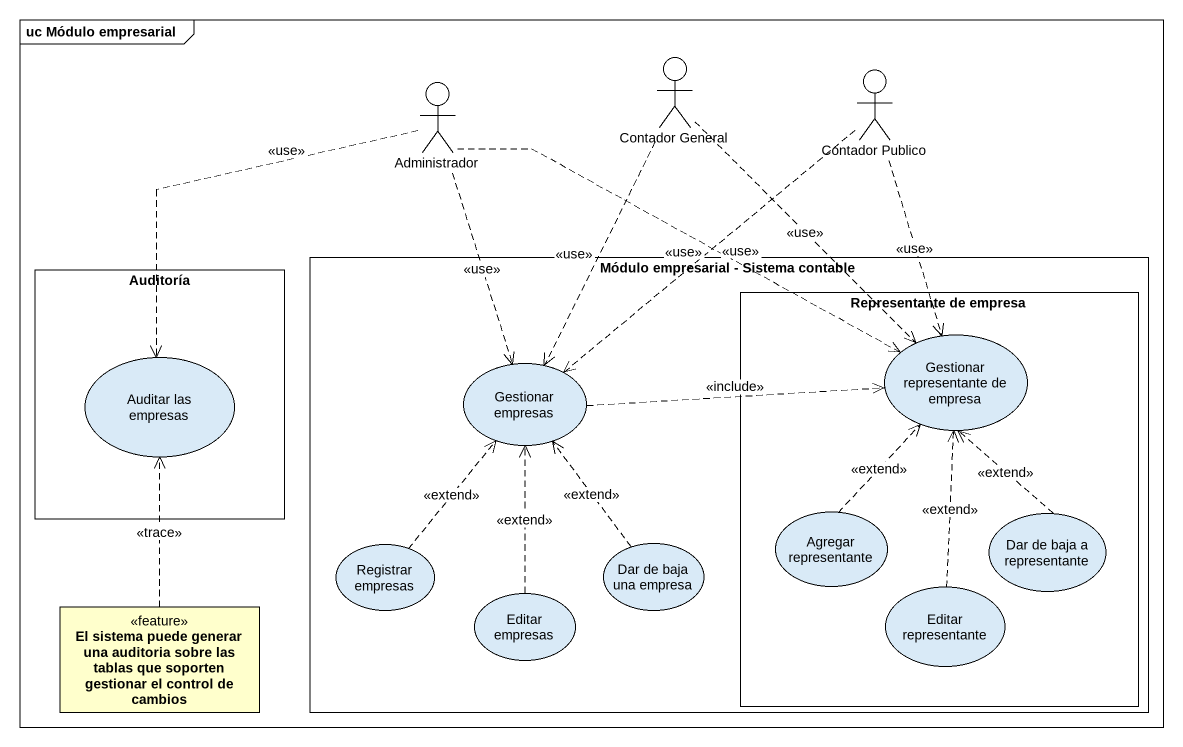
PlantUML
@startuml
mainframe uc Módulo empresarial
allowmixing
hide circle
hide empty members
actor Administrador
actor "Contador General" as Contador_General
actor "Contador Publico" as Contador_Publico
rectangle Auditoría {
  usecase "Auditar las empresas" as Auditar_las_empresas
}
rectangle "Módulo empresarial - Sistema contable" as Módulo_empresarial_Sistema {
  rectangle "Representante de empresa" as Representante_de_empresa {
    usecase "Gestionar representante de empresa" as Gestionar_representante_de
    usecase "Agregar representante" as Agregar_representante
    usecase "Dar de baja a representante" as Dar_de_baja_a_representante
    usecase "Editar representante" as Editar_representante
  }
  usecase "Gestionar empresas" as Gestionar_empresas
  usecase "Registrar empresas" as Registrar_empresas
  usecase "Dar de baja una empresa" as Dar_de_baja_una_empresa
  usecase "Editar empresas" as Editar_empresas
}
class "El sistema puede generar una auditoria sobre las tablas que soporten gestionar el control de cambios" as El_sistema_puede_generar <<feature>>
Administrador ..> Auditar_las_empresas : <<use>>
Administrador ..> Gestionar_empresas : <<use>>
Administrador .right.> Gestionar_representante_de : <<use>>
Contador_General ..> Gestionar_empresas : <<use>>
Contador_General ..> Gestionar_representante_de : <<use>>
Contador_Publico ..> Gestionar_empresas : <<use>>
Contador_Publico ..> Gestionar_representante_de : <<use>>
Gestionar_empresas .right.> Gestionar_representante_de : <<include>>
Registrar_empresas .up.> Gestionar_empresas : <<extend>>
Dar_de_baja_una_empresa .up.> Gestionar_empresas : <<extend>>
Agregar_representante .up.> Gestionar_representante_de : <<extend>>
Dar_de_baja_a_representante .up.> Gestionar_representante_de : <<extend>>
El_sistema_puede_generar .up.> Auditar_las_empresas : <<trace>>
Editar_empresas .up.> Gestionar_empresas : <<extend>>
Editar_representante .up.> Gestionar_representante_de : <<extend>>
@enduml
